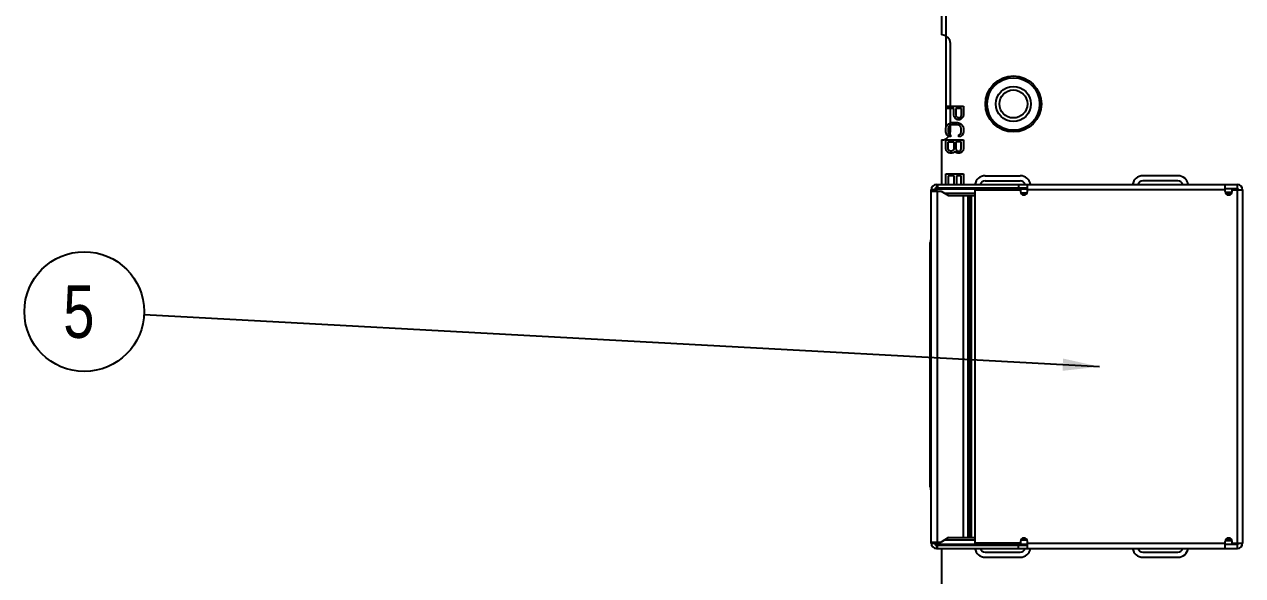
# Model space of a CAD drawing. Header units: millimetres. Extents: x 0 to 841, y 0 to 594.
# Drawn here: x 148 to 217.6, y 421 to 452.5 of the extents above; entities that cross this region are included whole.
import ezdxf

# ---------------------------------------------------------------- set-up
doc = ezdxf.new("R2010")
doc.units = ezdxf.units.MM
doc.header["$LTSCALE"] = 46.255
doc.layers.get('0').update_dxf_attribs({"linetype": 'CONTINUOUS'})
doc.layers.add('ASSEM_MEM', color=7, linetype='CONTINUOUS')
doc.layers.add('DETAIL', color=7, linetype='CONTINUOUS')
doc.styles.get("Standard").update_dxf_attribs({"font": 'txt', "width": 0.8})
doc.dimstyles.get("Standard").update_dxf_attribs({"dimtxt": 3, "dimasz": 2.1, "dimexe": 2, "dimexo": 1, "dimtad": 1, "dimzin": 0, "dimdsep": 46, "dimtxsty": 'STANDARD', "dimblk": '_FILLED', "dimblk1": '_FILLED', "dimblk2": '_FILLED', "dimcen": 0.09, "dimazin": 0, "dimtol": 1, "dimtp": 0.01, "dimtm": 0.01, "dimtfac": 1, "dimtofl": 0, "dimtmove": 0, "dimatfit": 3, "dimldrblk": '_FILLED', "dimfxl": 1, "dimtolj": 1, "dimtzin": 0, "dimarcsym": 0})

# ---------------------------------------------------------------- blocks, each defined once
blk = doc.blocks.new('_FILLED')
at = {"color": 0, "linetype": 'BYBLOCK'}
blk.add_solid([(0, 0), (-1, 0.167), (-1, -0.167)], dxfattribs=at)
blk = doc.blocks.new('BALLOON_BL8', base_point=(151.394, 436.111))
at = {"layer": 'DETAIL', "color": 7, "linetype": 'CONTINUOUS'}
blk.add_circle((151.394, 436.111), 3.421, dxfattribs=at)
at = {"layer": 'DETAIL', "color": 7, "linetype": 'CONTINUOUS', "insert": (150.194, 437.611), "char_height": 3, "width": 2.4, "attachment_point": 1, "line_spacing_factor": 0.9}
blk.add_mtext('5', dxfattribs=at)

msp = doc.modelspace()

# ---------------------------------------------------------------- linework, layer by layer
at = {"layer": 'ASSEM_MEM', "color": 3, "linetype": 'CONTINUOUS'}
for p, q in [((200.39, 453.655), (200.39, 451.925)), ((200.89, 446.425), (200.89, 451.425)), ((200.39, 445.925), (200.39, 443.375)), ((200.39, 443.175), (200.39, 443.125)), ((200.39, 422.825), (200.39, 422.775)), ((200.39, 422.575), (200.39, 412.802))]:
    msp.add_line(p, q, dxfattribs=at)
at = {"layer": 'ASSEM_MEM', "color": 7, "linetype": 'CONTINUOUS'}
for p, q in [((200.636, 453.655), (200.636, 446.647)), ((202.88, 443.875), (204.88, 443.875)), ((202.88, 443.575), (204.88, 443.575)), ((213.89, 443.875), (211.89, 443.875)), ((213.89, 443.575), (211.89, 443.575)), ((199.79, 422.875), (199.79, 443.075)), ((199.99, 443.075), (199.79, 443.075)), ((199.79, 443.003), (200.357, 443.003)), ((199.99, 443.003), (199.99, 443.075)), ((200.09, 443.375), (200.09, 443.175)), ((200.09, 443.375), (217.29, 443.375)), ((200.09, 443.175), (205.29, 443.175)), ((200.09, 443.125), (200.09, 443.003)), ((200.09, 443.125), (205.29, 443.125)), ((200.14, 443.003), (200.14, 422.946)), ((200.161, 443.375), (200.161, 443.175)), ((200.357, 443.003), (200.79, 442.753)), ((200.579, 442.875), (202.29, 442.875)), ((202.29, 443.075), (202.29, 422.875)), ((202.29, 443.075), (204.89, 443.075)), ((204.79, 443.375), (204.79, 443.175)), ((204.89, 443.075), (204.89, 442.975)), ((205.259, 442.875), (204.92, 442.875)), ((205.29, 442.975), (205.29, 443.375)), ((216.59, 443.075), (205.29, 443.075)), ((216.59, 442.975), (216.59, 443.375)), ((217.29, 443.125), (216.59, 443.125)), ((216.983, 442.925), (216.596, 442.925)), ((216.959, 442.875), (216.62, 442.875)), ((216.99, 442.975), (216.99, 443.075)), ((216.99, 443.075), (217.59, 443.075)), ((217.29, 422.575), (217.29, 443.375)), ((217.59, 443.075), (217.59, 422.875)), ((200.79, 442.753), (202.29, 442.753)), ((201.645, 423.196), (201.645, 442.753)), ((201.892, 442.753), (201.892, 423.196)), ((202.01, 423.196), (202.01, 442.753)), ((202.081, 442.753), (202.081, 423.196)), ((199.74, 426.091), (199.74, 440.059)), ((199.765, 425.971), (199.765, 440.179)), ((199.79, 439.075), (199.74, 439.075)), ((199.74, 427.075), (199.79, 427.075)), ((199.79, 422.946), (200.357, 422.946)), ((199.79, 422.875), (199.99, 422.875)), ((199.99, 422.875), (199.99, 422.946)), ((200.09, 422.946), (200.09, 422.825)), ((200.09, 422.825), (205.29, 422.825)), ((200.09, 422.775), (200.09, 422.575)), ((200.09, 422.775), (205.29, 422.775)), ((200.09, 422.575), (217.29, 422.575)), ((200.161, 422.575), (200.161, 422.775)), ((200.79, 423.196), (200.357, 422.946)), ((200.579, 423.075), (202.29, 423.075)), ((200.79, 423.196), (202.29, 423.196)), ((204.89, 422.875), (202.29, 422.875)), ((204.79, 422.575), (204.79, 422.775)), ((204.89, 422.975), (204.89, 422.875)), ((204.921, 423.075), (205.259, 423.075)), ((205.29, 422.575), (205.29, 422.975)), ((205.29, 422.875), (216.59, 422.875)), ((216.59, 422.575), (216.59, 422.975)), ((216.59, 422.825), (217.29, 422.825)), ((216.596, 423.025), (216.983, 423.025)), ((216.621, 423.075), (216.959, 423.075)), ((216.99, 422.875), (216.99, 422.975)), ((216.99, 422.875), (217.59, 422.875)), ((202.88, 422.375), (204.88, 422.375)), ((202.88, 422.075), (204.88, 422.075)), ((211.89, 422.375), (213.89, 422.375)), ((211.89, 422.075), (213.89, 422.075))]:
    msp.add_line(p, q, dxfattribs=at)
at = {"layer": 'ASSEM_MEM', "color": 40, "linetype": 'CONTINUOUS'}
for p, q in [((200.636, 447.847), (201.636, 447.847)), ((201.082, 447.722), (200.636, 447.722)), ((201.082, 447.347), (201.082, 447.722)), ((201.21, 447.722), (201.21, 447.326)), ((201.529, 447.722), (201.21, 447.722)), ((201.529, 447.326), (201.529, 447.722)), ((201.636, 447.847), (201.636, 447.347)), ((201.104, 447.243), (201.082, 447.347)), ((201.167, 447.159), (201.104, 447.243)), ((201.253, 447.097), (201.167, 447.159)), ((201.21, 447.326), (201.231, 447.263)), ((201.231, 447.263), (201.274, 447.222)), ((201.316, 447.076), (201.253, 447.097)), ((201.274, 447.222), (201.338, 447.201)), ((201.402, 447.076), (201.316, 447.076)), ((201.338, 447.201), (201.402, 447.201)), ((201.402, 447.201), (201.465, 447.222)), ((201.465, 447.097), (201.402, 447.076)), ((201.465, 447.222), (201.508, 447.263)), ((201.55, 447.159), (201.465, 447.097)), ((201.508, 447.263), (201.529, 447.326)), ((201.614, 447.243), (201.55, 447.159)), ((201.636, 447.347), (201.614, 447.243)), ((200.636, 446.576), (200.657, 446.68)), ((200.636, 446.388), (200.636, 446.576)), ((200.657, 446.284), (200.636, 446.388)), ((200.657, 446.68), (200.699, 446.763)), ((200.699, 446.201), (200.657, 446.284)), ((200.699, 446.763), (200.784, 446.847)), ((200.784, 446.659), (200.763, 446.576)), ((200.763, 446.576), (200.763, 446.388)), ((200.763, 446.388), (200.784, 446.305)), ((200.784, 446.847), (200.87, 446.888)), ((200.827, 446.722), (200.784, 446.659)), ((200.784, 446.305), (200.827, 446.243)), ((200.891, 446.763), (200.827, 446.722)), ((200.87, 446.888), (200.976, 446.909)), ((200.976, 446.784), (200.891, 446.763)), ((200.976, 446.909), (201.295, 446.909)), ((201.295, 446.784), (200.976, 446.784)), ((201.295, 446.909), (201.402, 446.888)), ((201.38, 446.763), (201.295, 446.784)), ((201.444, 446.722), (201.38, 446.763)), ((201.402, 446.888), (201.487, 446.847)), ((201.487, 446.659), (201.444, 446.722)), ((201.444, 446.243), (201.487, 446.305)), ((201.487, 446.847), (201.572, 446.763)), ((201.508, 446.576), (201.487, 446.659)), ((201.487, 446.305), (201.508, 446.388)), ((201.508, 446.388), (201.508, 446.576)), ((201.572, 446.763), (201.614, 446.68)), ((201.614, 446.284), (201.572, 446.201)), ((201.614, 446.68), (201.636, 446.576)), ((201.636, 446.388), (201.614, 446.284)), ((201.636, 446.576), (201.636, 446.388)), ((200.636, 445.43), (200.636, 445.93)), ((200.636, 445.93), (201.636, 445.93)), ((200.784, 446.118), (200.699, 446.201)), ((200.763, 445.409), (200.763, 445.805)), ((200.763, 445.805), (201.082, 445.805)), ((200.891, 446.097), (200.784, 446.118)), ((200.827, 446.243), (200.891, 446.222)), ((200.891, 446.222), (200.891, 446.097)), ((201.082, 445.805), (201.082, 445.409)), ((201.21, 445.805), (201.21, 445.409)), ((201.508, 445.805), (201.21, 445.805)), ((201.38, 446.222), (201.444, 446.243)), ((201.38, 446.097), (201.38, 446.222)), ((201.487, 446.118), (201.38, 446.097)), ((201.572, 446.201), (201.487, 446.118)), ((201.508, 445.409), (201.508, 445.805)), ((201.636, 445.93), (201.636, 445.43)), ((200.657, 445.326), (200.636, 445.43)), ((200.721, 445.243), (200.657, 445.326)), ((200.806, 445.18), (200.721, 445.243)), ((200.784, 445.347), (200.763, 445.409)), ((200.827, 445.305), (200.784, 445.347)), ((200.87, 445.159), (200.806, 445.18)), ((200.891, 445.284), (200.827, 445.305)), ((200.976, 445.159), (200.87, 445.159)), ((200.955, 445.284), (200.891, 445.284)), ((201.019, 445.305), (200.955, 445.284)), ((201.04, 445.18), (200.976, 445.159)), ((201.061, 445.347), (201.019, 445.305)), ((201.125, 445.243), (201.04, 445.18)), ((201.082, 445.409), (201.061, 445.347)), ((201.146, 445.284), (201.125, 445.243)), ((201.167, 445.243), (201.146, 445.284)), ((201.253, 445.18), (201.167, 445.243)), ((201.21, 445.409), (201.231, 445.347)), ((201.231, 445.347), (201.274, 445.305)), ((201.316, 445.159), (201.253, 445.18)), ((201.274, 445.305), (201.338, 445.284)), ((201.402, 445.159), (201.316, 445.159)), ((201.338, 445.284), (201.38, 445.284)), ((201.38, 445.284), (201.444, 445.305)), ((201.465, 445.18), (201.402, 445.159)), ((201.444, 445.305), (201.487, 445.347)), ((201.55, 445.243), (201.465, 445.18)), ((201.487, 445.347), (201.508, 445.409)), ((201.614, 445.326), (201.55, 445.243)), ((201.636, 445.43), (201.614, 445.326)), ((200.636, 443.375), (200.636, 443.993)), ((200.636, 443.993), (201.636, 443.993)), ((200.763, 443.868), (200.763, 443.375)), ((201.104, 443.868), (200.763, 443.868)), ((201.104, 443.375), (201.104, 443.868)), ((201.231, 443.868), (201.231, 443.375)), ((201.508, 443.868), (201.231, 443.868)), ((201.508, 443.375), (201.508, 443.868)), ((201.636, 443.993), (201.636, 443.375))]:
    msp.add_line(p, q, dxfattribs=at)
at = {"layer": 'ASSEM_MEM', "color": 3, "linetype": 'CONTINUOUS'}
msp.add_circle((204.49, 447.975), 1.6, dxfattribs=at)
at = {"layer": 'ASSEM_MEM', "color": 7, "linetype": 'CONTINUOUS', "true_color": 0xff80d9}
for radius in [1.5, 1, 0.8]:
    msp.add_circle((204.49, 447.975), radius, dxfattribs=at)
at = {"layer": 'ASSEM_MEM', "color": 3, "linetype": 'CONTINUOUS'}
for centre, start, end in [((200.39, 451.425), 0, 90), ((200.39, 446.425), 270, 360)]:
    msp.add_arc(centre, 0.5, start, end, dxfattribs=at)
at = {"layer": 'ASSEM_MEM', "color": 7, "linetype": 'CONTINUOUS'}
for centre, radius, start, end in [((202.88, 443.275), 0.6, 90, 170.40381), ((202.88, 443.275), 0.3, 90, 160.52461), ((204.88, 443.275), 0.6, 9.59619, 90), ((204.88, 443.275), 0.3, 19.47539, 90), ((211.89, 443.275), 0.6, 90, 170.40381), ((211.89, 443.275), 0.3, 90, 160.52461), ((213.89, 443.275), 0.6, 9.59619, 90), ((213.89, 443.275), 0.3, 19.47539, 90), ((200.09, 443.075), 0.3, 90, 180), ((200.09, 443.075), 0.1, 90, 180), ((202.88, 443.275), 0.6, 189.59619, 194.48073), ((202.88, 443.275), 0.3, 199.47539, 210), ((205.09, 442.975), 0.2, 180, 360), ((204.88, 443.275), 0.3, 330, 340.52461), ((216.79, 442.975), 0.2, 180, 360), ((217.29, 443.075), 0.3, 0, 90), ((217.29, 443.075), 0.05, 0, 90), ((200.04, 440.059), 0.3, 156.44354, 180), ((199.49, 440.299), 0.3, 336.44354, 360), ((200.04, 426.091), 0.3, 180, 203.55646), ((199.49, 425.851), 0.3, 0, 23.55646), ((200.09, 422.875), 0.3, 180, 270), ((200.09, 422.875), 0.1, 180, 270), ((202.88, 422.675), 0.6, 165.51927, 170.40381), ((202.88, 422.675), 0.6, 189.59619, 270), ((202.88, 422.675), 0.3, 150, 160.52461), ((202.88, 422.675), 0.3, 199.47539, 270), ((204.88, 422.675), 0.6, 270, 350.40381), ((204.88, 422.675), 0.3, 270, 340.52461), ((205.09, 422.975), 0.2, 0, 180), ((204.88, 422.675), 0.3, 19.47539, 30), ((211.89, 422.675), 0.6, 189.59619, 270), ((211.89, 422.675), 0.3, 199.47539, 270), ((213.89, 422.675), 0.6, 270, 350.48303), ((213.89, 422.675), 0.3, 270, 340.69003), ((216.79, 422.975), 0.2, 0, 180), ((217.29, 422.875), 0.3, 270, 360), ((217.29, 422.875), 0.05, 270, 360)]:
    msp.add_arc(centre, radius, start, end, dxfattribs=at)

# ---------------------------------------------------------------- block references
at = {"layer": 'DETAIL', "color": 7, "linetype": 'CONTINUOUS'}
msp.add_blockref('BALLOON_BL8', (151.394, 436.111), dxfattribs=at)

# ---------------------------------------------------------------- leaders
msp.add_leader([(209.412, 432.965), (154.81, 435.926)], dimstyle='STANDARD', override={"dimtad": 0}, dxfattribs=at)

doc.saveas('drawing.dxf')
